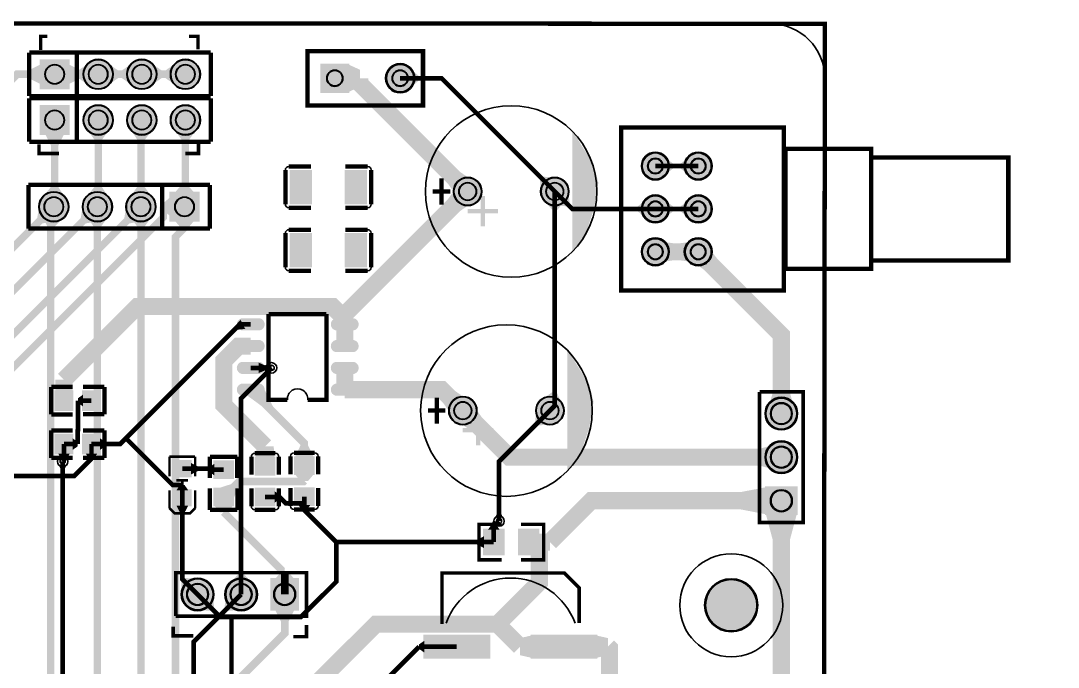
# Model space of a CAD drawing. Header units: millimetres. Extents: x 0 to 114, y -5 to 100.
# Drawn here: x 53.3 to 113.8, y 62.4 to 100.1 of the extents above; entities that cross this region are included whole.
import ezdxf

# ---------------------------------------------------------------- set-up
doc = ezdxf.new("R2010")
doc.units = ezdxf.units.MM
for name, color, linetype, true_color in [('BoardOutLine', 7, 'Continuous', 0xff00ff), ('BottomLayer', 7, 'Continuous', 0x0000ff), ('BottomSolderMaskLayer', 7, 'Continuous', 0xaa00ff), ('Document', 7, 'Continuous', 0xffffff), ('Hole', 7, 'Continuous', 0x222222), ('Multi-Layer', 7, 'Continuous', 0xc0c0c0), ('TopLayer', 7, 'Continuous', 0xff0000), ('TopPasteMaskLayer', 7, 'Continuous', 0x808080), ('TopSilkLayer', 7, 'Continuous', 0xffcc00), ('TopSolderMaskLayer', 7, 'Continuous', 0x800080)]:
    doc.layers.add(name, color=color, linetype=linetype, true_color=true_color)

msp = doc.modelspace()

# ---------------------------------------------------------------- hatches: boundary and pattern name
at = {"layer": 'BottomLayer'}
for points in [[(58.473, 93.776), (57.198, 93.776), (57.62, 93.181), (58.05, 93.181)], [(60.988, 93.749), (59.714, 93.804), (60.11, 93.191), (60.54, 93.173)], [(63.553, 93.776), (62.278, 93.776), (62.7, 93.181), (63.13, 93.181)], [(55.833, 93.488), (54.758, 93.488), (55.08, 92.843), (55.51, 92.843)], [(54.632, 89.87), (55.906, 89.815), (55.51, 90.428), (55.08, 90.446)], [(57.172, 89.87), (58.446, 89.815), (58.05, 90.428), (57.62, 90.446)], [(60.963, 89.843), (59.688, 89.843), (60.11, 90.438), (60.54, 90.438)], [(62.328, 90.131), (63.403, 90.131), (63.08, 90.511), (62.65, 90.511)], [(85.055, 89.641), (83.855, 89.641), (84.32, 89.081), (84.59, 89.081)], [(55.786, 88.626), (54.527, 88.826), (54.848, 88.172), (55.278, 88.104)], [(58.423, 88.719), (57.148, 88.719), (57.57, 88.124), (58, 88.124)], [(60.963, 88.719), (59.688, 88.719), (60.11, 88.124), (60.54, 88.124)], [(63.403, 88.431), (62.328, 88.431), (62.65, 88.051), (63.08, 88.051)], [(92.77, 85.893), (93.578, 86.702), (93.904, 86.274), (93.197, 85.567)], [(67.962, 79.579), (67.638, 79.902), (67.554, 79.685), (67.745, 79.494)], [(84.89, 77.747), (83.731, 78.057), (84.32, 78.479), (84.59, 78.407)], [(98.338, 77.811), (96.988, 77.811), (97.163, 78.441), (98.163, 78.441)], [(83.375, 77.441), (84.223, 76.593), (83.498, 76.525), (83.307, 76.716)], [(55.532, 74.231), (55.99, 74.231), (55.896, 74.017), (55.626, 74.017)], [(80.98, 71.15), (81.43, 71.15), (81.34, 71.36), (81.07, 71.36)], [(98.563, 71.349), (96.763, 71.349), (97.163, 69.849), (98.163, 69.849)], [(66.842, 67.27), (65.492, 67.27), (66.032, 67.9), (66.302, 67.9)], [(65.269, 66.731), (66.223, 65.777), (65.396, 65.713), (65.205, 65.904)], [(69.27, 65.775), (68.145, 65.775), (68.482, 65.1), (68.932, 65.1)]]:
    msp.add_hatch(color=256, dxfattribs=at).paths.add_polyline_path(points)
at = {"layer": 'BottomSolderMaskLayer'}
for points in [[(54.42, 97.881), (56.171, 97.881), (56.171, 96.13), (54.42, 96.13)], [(56.96, 97.005, 1), (58.71, 97.005, 1)], [(59.5, 97.005, 1), (61.25, 97.005, 1)], [(62.04, 97.005, 1), (63.79, 97.005, 1)], [(70.777, 97.625), (72.479, 97.625), (72.479, 95.923), (70.777, 95.923)], [(74.587, 96.774, 1), (76.289, 96.774, 1)], [(54.42, 95.214), (56.171, 95.214), (56.171, 93.463), (54.42, 93.463)], [(56.96, 94.338, 1), (58.71, 94.338, 1)], [(59.5, 94.338, 1), (61.25, 94.338, 1)], [(62.04, 94.338, 1), (63.79, 94.338, 1)], [(89.504, 91.654, 1), (91.13, 91.654, 1)], [(92.004, 91.654, 1), (93.63, 91.654, 1)], [(78.55, 90.17, 1), (80.2, 90.17, 1)], [(83.63, 90.17, 1), (85.28, 90.17, 1)], [(54.37, 89.281, 1), (56.12, 89.281, 1)], [(56.91, 89.281, 1), (58.66, 89.281, 1)], [(59.45, 89.281, 1), (61.2, 89.281, 1)], [(63.74, 88.406), (61.99, 88.406), (61.99, 90.156), (63.74, 90.156)], [(89.504, 89.154, 1), (91.13, 89.154, 1)], [(92.004, 89.154, 1), (93.63, 89.154, 1)], [(89.504, 86.654, 1), (91.13, 86.654, 1)], [(92.004, 86.654, 1), (93.63, 86.654, 1)], [(78.268, 77.391, 1), (79.918, 77.391, 1)], [(83.348, 77.391, 1), (84.998, 77.391, 1)], [(96.712, 77.216, 1), (98.614, 77.216, 1)], [(96.712, 74.676, 1), (98.614, 74.676, 1)], [(96.705, 71.304), (96.705, 72.968), (98.621, 72.968), (98.621, 71.304)], [(62.676, 66.675, 1), (64.578, 66.675, 1)], [(65.216, 66.675, 1), (67.118, 66.675, 1)], [(69.545, 65.724), (67.869, 65.724), (67.869, 67.626), (69.545, 67.626)], [(93.191, 66.04, 1), (96.293, 66.04, 1)]]:
    msp.add_hatch(color=256, dxfattribs=at).paths.add_polyline_path(points)
at = {"layer": 'Document'}
for points in [[(80.137, 89.408), (80.137, 88.138), (80.391, 88.138), (80.391, 89.916), (80.137, 89.916)], [(79.375, 89.154), (81.153, 89.154), (81.153, 88.9), (79.375, 88.9)], [(79.855, 76.629), (79.855, 75.359), (80.109, 75.359), (80.109, 77.137), (79.855, 77.137)], [(79.093, 76.375), (80.871, 76.375), (80.871, 76.121), (79.093, 76.121)]]:
    msp.add_hatch(color=256, dxfattribs=at).paths.add_polyline_path(points)
at = {"layer": 'Multi-Layer'}
for points in [[(54.445, 97.855), (56.145, 97.855), (56.145, 96.155), (54.445, 96.155)], [(56.985, 97.005, 1), (58.685, 97.005, 1)], [(59.525, 97.005, 1), (61.225, 97.005, 1)], [(62.065, 97.005, 1), (63.765, 97.005, 1)], [(70.828, 97.574), (72.428, 97.574), (72.428, 95.974), (70.828, 95.974)], [(74.638, 96.774, 1), (76.238, 96.774, 1)], [(54.445, 95.188), (56.145, 95.188), (56.145, 93.488), (54.445, 93.488)], [(56.985, 94.338, 1), (58.685, 94.338, 1)], [(59.525, 94.338, 1), (61.225, 94.338, 1)], [(62.065, 94.338, 1), (63.765, 94.338, 1)], [(89.555, 91.654, 1), (91.079, 91.654, 1)], [(92.055, 91.654, 1), (93.579, 91.654, 1)], [(78.575, 90.17, 1), (80.175, 90.17, 1)], [(83.655, 90.17, 1), (85.255, 90.17, 1)], [(54.395, 89.281, 1), (56.095, 89.281, 1)], [(56.935, 89.281, 1), (58.635, 89.281, 1)], [(59.475, 89.281, 1), (61.175, 89.281, 1)], [(63.715, 88.431), (62.015, 88.431), (62.015, 90.131), (63.715, 90.131)], [(89.555, 89.154, 1), (91.079, 89.154, 1)], [(92.055, 89.154, 1), (93.579, 89.154, 1)], [(89.555, 86.654, 1), (91.079, 86.654, 1)], [(92.055, 86.654, 1), (93.579, 86.654, 1)], [(78.293, 77.391, 1), (79.893, 77.391, 1)], [(83.373, 77.391, 1), (84.973, 77.391, 1)], [(96.763, 77.216, 1), (98.563, 77.216, 1)], [(96.763, 74.676, 1), (98.563, 74.676, 1)], [(96.763, 71.349), (96.763, 72.923), (98.563, 72.923), (98.563, 71.349)], [(62.727, 66.675, 1), (64.527, 66.675, 1)], [(65.267, 66.675, 1), (67.067, 66.675, 1)], [(69.494, 65.775), (67.92, 65.775), (67.92, 67.575), (69.494, 67.575)]]:
    msp.add_hatch(color=256, dxfattribs=at).paths.add_polyline_path(points)
at = {"layer": 'TopLayer'}
for points in [[(54.445, 96.443), (54.445, 97.568), (53.77, 97.23), (53.77, 96.78)], [(56.145, 97.568), (56.145, 96.443), (56.82, 96.78), (56.82, 97.23)], [(57.273, 97.643), (57.273, 96.368), (56.678, 96.78), (56.678, 97.23)], [(58.397, 96.368), (58.397, 97.643), (58.992, 97.23), (58.992, 96.78)], [(59.813, 97.643), (59.813, 96.368), (59.218, 96.78), (59.218, 97.23)], [(60.937, 96.368), (60.937, 97.643), (61.532, 97.23), (61.532, 96.78)], [(62.353, 97.643), (62.353, 96.368), (61.758, 96.78), (61.758, 97.23)], [(72.428, 97.574), (72.428, 95.974), (73.089, 96.274), (73.089, 97.274)], [(75.967, 96.174), (75.967, 97.374), (76.527, 96.909), (76.527, 96.639)], [(90.821, 91.082), (90.821, 92.225), (91.354, 91.789), (91.355, 91.519)], [(92.313, 92.225), (92.313, 91.082), (91.78, 91.519), (91.78, 91.789)], [(69.047, 91.374), (70.247, 91.374), (70.247, 89.474), (69.047, 89.474)], [(72.247, 91.374), (73.447, 91.374), (73.447, 89.474), (72.247, 89.474)], [(78.577, 90.12), (79.425, 90.968), (78.959, 91.294), (78.251, 90.587)], [(83.657, 90.12), (84.505, 90.968), (83.78, 91.036), (83.589, 90.845)], [(78.577, 90.22), (79.425, 89.372), (78.958, 89.046), (78.251, 89.753)], [(84.405, 89.372), (85.253, 90.22), (85.321, 89.495), (85.13, 89.304)], [(62.015, 88.744), (62.015, 89.819), (61.635, 89.496), (61.635, 89.066)], [(89.813, 89.726), (89.813, 88.583), (89.28, 89.019), (89.28, 89.289)], [(90.821, 88.583), (90.821, 89.726), (91.354, 89.289), (91.355, 89.019)], [(92.313, 89.726), (92.313, 88.583), (91.78, 89.019), (91.78, 89.289)], [(54.397, 89.334), (55.298, 88.433), (54.579, 88.311), (54.275, 88.615)], [(56.937, 89.334), (57.838, 88.433), (57.119, 88.311), (56.815, 88.615)], [(59.477, 89.334), (60.378, 88.433), (59.659, 88.311), (59.355, 88.615)], [(69.047, 87.691), (70.247, 87.691), (70.247, 85.791), (69.047, 85.791)], [(72.247, 87.691), (73.447, 87.691), (73.447, 85.791), (72.247, 85.791)], [(90.821, 86.082), (90.821, 87.225), (91.354, 87.154), (91.355, 86.154)], [(92.313, 87.225), (92.313, 86.082), (91.78, 86.154), (91.78, 87.154)], [(71.749, 82.723), (72.669, 82.723), (72.581, 82.876), (71.581, 82.876)], [(66.405, 82.155), (66.133, 82.691), (65.844, 82.367), (65.972, 82.113)], [(67.189, 82.723, -0.785398), (67.189, 82.123), (66.269, 82.123, -0.785398), (66.269, 82.723)], [(72.669, 82.723, -0.785398), (72.669, 82.123), (71.749, 82.123, -0.785398), (71.749, 82.723)], [(71.749, 81.453), (72.669, 81.453), (72.709, 82.423), (71.709, 82.423)], [(72.669, 82.123), (71.749, 82.123), (71.709, 81.153), (72.709, 81.153)], [(67.189, 81.453, -0.785398), (67.189, 80.853), (66.269, 80.853, -0.785398), (66.269, 81.453)], [(72.669, 81.453, -0.785398), (72.669, 80.853), (71.749, 80.853, -0.785398), (71.749, 81.453)], [(67.189, 80.183, -0.785398), (67.189, 79.583), (66.269, 79.583, -0.785398), (66.269, 80.183)], [(67.189, 79.583), (67.189, 80.183), (67.594, 80.018), (67.594, 79.748)], [(67.741, 79.654), (67.741, 80.112), (67.528, 80.018), (67.528, 79.748)], [(72.669, 80.183, -0.785398), (72.669, 79.583), (71.749, 79.583, -0.785398), (71.749, 80.183)], [(71.749, 78.913), (72.669, 78.913), (72.709, 79.883), (71.709, 79.883)], [(72.669, 79.583), (71.749, 79.583), (71.709, 78.613), (72.709, 78.613)], [(55.342, 78.528), (56.342, 78.528), (56.342, 79.188), (55.342, 79.188)], [(67.189, 78.913, -0.785398), (67.189, 78.313), (66.269, 78.313, -0.785398), (66.269, 78.913)], [(67.466, 78.728), (66.467, 78.313), (67.386, 77.638), (68.022, 77.638)], [(72.669, 78.913, -0.785398), (72.669, 78.313), (71.749, 78.313, -0.785398), (71.749, 78.913)], [(56.342, 77.428), (55.342, 77.428), (55.342, 78.528), (56.342, 78.528)], [(56.942, 77.641), (56.942, 78.316), (56.653, 78.113), (56.653, 77.843)], [(57.942, 77.428), (56.942, 77.428), (56.942, 78.528), (57.942, 78.528)], [(78.295, 77.341), (79.143, 78.189), (78.677, 78.515), (77.969, 77.808)], [(79.043, 76.593), (79.892, 77.441), (80.217, 76.974), (79.51, 76.267)], [(56.342, 74.888), (55.342, 74.888), (55.342, 75.988), (56.342, 75.988)], [(56.342, 75.776), (56.342, 75.101), (56.631, 75.303), (56.631, 75.573)], [(57.942, 74.888), (56.942, 74.888), (56.942, 75.988), (57.942, 75.988)], [(57.942, 75.776), (57.942, 75.101), (58.237, 75.303), (58.237, 75.573)], [(67.014, 74.652), (68.114, 74.652), (68.064, 75.313), (67.064, 75.313)], [(69.3, 74.679), (70.4, 74.679), (70.075, 75.354), (69.625, 75.354)], [(97.068, 75.351), (97.068, 74.001), (96.438, 74.176), (96.438, 75.176)], [(56.179, 74.888), (55.504, 74.888), (55.707, 74.513), (55.977, 74.513)], [(56.025, 74.586), (55.576, 74.675), (55.707, 74.867), (55.977, 74.813)], [(57.779, 74.888), (57.104, 74.888), (57.307, 74.593), (57.577, 74.593)], [(63.238, 73.552), (62.238, 73.552), (62.238, 74.452), (63.238, 74.452)], [(64.601, 73.452), (64.601, 74.452), (65.701, 74.452), (65.701, 73.452)], [(67.014, 73.652), (67.014, 74.652), (68.114, 74.652), (68.114, 73.652)], [(69.3, 73.679), (69.3, 74.679), (70.4, 74.679), (70.4, 73.679)], [(63.238, 74.339), (63.238, 73.664), (63.643, 73.867), (63.643, 74.137)], [(64.601, 73.615), (64.601, 74.29), (64.312, 74.087), (64.312, 73.817)], [(70.4, 73.679), (69.3, 73.679), (69.625, 73.294), (70.075, 73.294)], [(63.238, 71.852), (62.238, 71.852), (62.238, 72.752), (63.238, 72.752)], [(62.401, 72.752), (63.076, 72.752), (62.873, 73.047), (62.603, 73.047)], [(64.601, 71.852), (64.601, 72.852), (65.701, 72.852), (65.701, 71.852)], [(64.791, 72.852), (65.701, 72.19), (65.956, 72.839), (65.588, 73.107)], [(67.014, 71.852), (67.014, 72.852), (68.114, 72.852), (68.114, 71.852)], [(68.114, 72.69), (68.114, 72.015), (68.409, 72.217), (68.409, 72.487)], [(69.3, 71.879), (69.3, 72.879), (70.4, 72.879), (70.4, 71.879)], [(96.763, 71.349), (96.763, 72.923), (95.263, 72.636), (95.263, 71.636)], [(63.076, 71.852), (62.401, 71.852), (62.603, 71.447), (62.873, 71.447)], [(65.701, 71.852), (64.601, 71.852), (64.926, 71.467), (65.376, 71.467)], [(70.188, 71.879), (69.513, 71.879), (69.715, 71.584), (69.985, 71.584)], [(81.168, 70.654), (80.914, 71.026), (80.807, 70.878), (80.991, 70.608)], [(81.479, 68.998), (80.319, 68.998), (80.319, 70.448), (81.479, 70.448)], [(80.562, 70.448), (81.237, 70.448), (81.034, 70.743), (80.764, 70.743)], [(83.511, 68.998), (82.351, 68.998), (82.351, 70.448), (83.511, 70.448)], [(83.511, 70.448), (83.511, 68.998), (83.551, 69.223), (83.551, 70.223)], [(80.319, 69.386), (80.319, 70.061), (79.914, 69.858), (79.914, 69.588)], [(68.145, 67.575), (69.27, 67.575), (68.932, 67.96), (68.482, 67.96)], [(62.729, 66.619), (63.683, 67.573), (62.856, 67.637), (62.665, 67.446)], [(63.571, 65.777), (64.525, 66.731), (64.589, 65.904), (64.398, 65.713)], [(80.64, 62.977), (76.84, 62.977), (76.84, 64.277), (80.64, 64.277)], [(83.09, 62.977), (83.09, 64.277), (82.43, 64.127), (82.43, 63.127)], [(83.09, 64.277), (86.89, 64.277), (86.89, 62.977), (83.09, 62.977)], [(86.89, 64.277), (86.89, 62.977), (87.55, 63.127), (87.55, 64.127)], [(76.84, 63.29), (76.84, 63.965), (76.545, 63.762), (76.545, 63.492)]]:
    msp.add_hatch(color=256, dxfattribs=at).paths.add_polyline_path(points)
at = {"layer": 'TopPasteMaskLayer'}
for points in [[(69.047, 91.374), (70.247, 91.374), (70.247, 89.474), (69.047, 89.474)], [(72.247, 91.374), (73.447, 91.374), (73.447, 89.474), (72.247, 89.474)], [(69.047, 87.691), (70.247, 87.691), (70.247, 85.791), (69.047, 85.791)], [(72.247, 87.691), (73.447, 87.691), (73.447, 85.791), (72.247, 85.791)], [(67.189, 82.723, -0.785398), (67.189, 82.123), (66.269, 82.123, -0.785398), (66.269, 82.723)], [(72.669, 82.723, -0.785398), (72.669, 82.123), (71.749, 82.123, -0.785398), (71.749, 82.723)], [(67.189, 81.453, -0.785398), (67.189, 80.853), (66.269, 80.853, -0.785398), (66.269, 81.453)], [(72.669, 81.453, -0.785398), (72.669, 80.853), (71.749, 80.853, -0.785398), (71.749, 81.453)], [(67.189, 80.183, -0.785398), (67.189, 79.583), (66.269, 79.583, -0.785398), (66.269, 80.183)], [(72.669, 80.183, -0.785398), (72.669, 79.583), (71.749, 79.583, -0.785398), (71.749, 80.183)], [(67.189, 78.913, -0.785398), (67.189, 78.313), (66.269, 78.313, -0.785398), (66.269, 78.913)], [(72.669, 78.913, -0.785398), (72.669, 78.313), (71.749, 78.313, -0.785398), (71.749, 78.913)], [(56.342, 77.428), (55.342, 77.428), (55.342, 78.528), (56.342, 78.528)], [(57.942, 77.428), (56.942, 77.428), (56.942, 78.528), (57.942, 78.528)], [(56.342, 74.888), (55.342, 74.888), (55.342, 75.988), (56.342, 75.988)], [(57.942, 74.888), (56.942, 74.888), (56.942, 75.988), (57.942, 75.988)], [(63.238, 73.552), (62.238, 73.552), (62.238, 74.452), (63.238, 74.452)], [(64.601, 73.452), (64.601, 74.452), (65.701, 74.452), (65.701, 73.452)], [(67.014, 73.652), (67.014, 74.652), (68.114, 74.652), (68.114, 73.652)], [(69.3, 73.679), (69.3, 74.679), (70.4, 74.679), (70.4, 73.679)], [(63.238, 71.852), (62.238, 71.852), (62.238, 72.752), (63.238, 72.752)], [(64.601, 71.852), (64.601, 72.852), (65.701, 72.852), (65.701, 71.852)], [(67.014, 71.852), (67.014, 72.852), (68.114, 72.852), (68.114, 71.852)], [(69.3, 71.879), (69.3, 72.879), (70.4, 72.879), (70.4, 71.879)], [(81.479, 68.998), (80.319, 68.998), (80.319, 70.448), (81.479, 70.448)], [(83.511, 68.998), (82.351, 68.998), (82.351, 70.448), (83.511, 70.448)], [(80.64, 62.977), (76.84, 62.977), (76.84, 64.277), (80.64, 64.277)], [(83.09, 64.277), (86.89, 64.277), (86.89, 62.977), (83.09, 62.977)]]:
    msp.add_hatch(color=256, dxfattribs=at).paths.add_polyline_path(points)
at = {"layer": 'TopSilkLayer'}
for points in [[(85.471, 93.726), (85.471, 86.614), (86.233, 87.63), (86.741, 89.154), (86.995, 90.678), (86.741, 91.694)], [(85.189, 80.947), (85.189, 73.835), (85.951, 74.851), (86.459, 76.375), (86.713, 77.899), (86.459, 78.915)]]:
    msp.add_hatch(color=256, dxfattribs=at).paths.add_polyline_path(points)
at = {"layer": 'TopSolderMaskLayer'}
for points in [[(54.42, 97.881), (56.171, 97.881), (56.171, 96.13), (54.42, 96.13)], [(56.96, 97.005, 1), (58.71, 97.005, 1)], [(59.5, 97.005, 1), (61.25, 97.005, 1)], [(62.04, 97.005, 1), (63.79, 97.005, 1)], [(70.777, 97.625), (72.479, 97.625), (72.479, 95.923), (70.777, 95.923)], [(74.587, 96.774, 1), (76.289, 96.774, 1)], [(54.42, 95.214), (56.171, 95.214), (56.171, 93.463), (54.42, 93.463)], [(56.96, 94.338, 1), (58.71, 94.338, 1)], [(59.5, 94.338, 1), (61.25, 94.338, 1)], [(62.04, 94.338, 1), (63.79, 94.338, 1)], [(89.504, 91.654, 1), (91.13, 91.654, 1)], [(92.004, 91.654, 1), (93.63, 91.654, 1)], [(68.996, 91.425), (70.298, 91.425), (70.298, 89.423), (68.996, 89.423)], [(72.196, 91.425), (73.498, 91.425), (73.498, 89.423), (72.196, 89.423)], [(78.55, 90.17, 1), (80.2, 90.17, 1)], [(83.63, 90.17, 1), (85.28, 90.17, 1)], [(54.37, 89.281, 1), (56.12, 89.281, 1)], [(56.91, 89.281, 1), (58.66, 89.281, 1)], [(59.45, 89.281, 1), (61.2, 89.281, 1)], [(63.74, 88.406), (61.99, 88.406), (61.99, 90.156), (63.74, 90.156)], [(89.504, 89.154, 1), (91.13, 89.154, 1)], [(92.004, 89.154, 1), (93.63, 89.154, 1)], [(68.996, 87.742), (70.298, 87.742), (70.298, 85.74), (68.996, 85.74)], [(72.196, 87.742), (73.498, 87.742), (73.498, 85.74), (72.196, 85.74)], [(89.504, 86.654, 1), (91.13, 86.654, 1)], [(92.004, 86.654, 1), (93.63, 86.654, 1)], [(67.267, 82.774, -0.785398), (67.267, 82.072), (66.191, 82.072, -0.785398), (66.191, 82.774)], [(72.747, 82.774, -0.785398), (72.747, 82.072), (71.671, 82.072, -0.785398), (71.671, 82.774)], [(67.267, 81.504, -0.785398), (67.267, 80.802), (66.191, 80.802, -0.785398), (66.191, 81.504)], [(72.747, 81.504, -0.785398), (72.747, 80.802), (71.671, 80.802, -0.785398), (71.671, 81.504)], [(67.267, 80.234, -0.785398), (67.267, 79.532), (66.191, 79.532, -0.785398), (66.191, 80.234)], [(72.747, 80.234, -0.785398), (72.747, 79.532), (71.671, 79.532, -0.785398), (71.671, 80.234)], [(67.267, 78.964, -0.785398), (67.267, 78.262), (66.191, 78.262, -0.785398), (66.191, 78.964)], [(72.747, 78.964, -0.785398), (72.747, 78.262), (71.671, 78.262, -0.785398), (71.671, 78.964)], [(56.393, 77.377), (55.291, 77.377), (55.291, 78.579), (56.393, 78.579)], [(57.993, 77.377), (56.891, 77.377), (56.891, 78.579), (57.993, 78.579)], [(78.268, 77.391, 1), (79.918, 77.391, 1)], [(83.348, 77.391, 1), (84.998, 77.391, 1)], [(96.712, 77.216, 1), (98.614, 77.216, 1)], [(56.393, 74.837), (55.291, 74.837), (55.291, 76.039), (56.393, 76.039)], [(57.993, 74.837), (56.891, 74.837), (56.891, 76.039), (57.993, 76.039)], [(96.712, 74.676, 1), (98.614, 74.676, 1)], [(63.289, 73.501), (62.187, 73.501), (62.187, 74.503), (63.289, 74.503)], [(64.545, 73.406), (64.545, 74.498), (65.757, 74.498), (65.757, 73.406)], [(66.958, 73.606), (66.958, 74.698), (68.17, 74.698), (68.17, 73.606)], [(69.244, 73.633), (69.244, 74.725), (70.456, 74.725), (70.456, 73.633)], [(63.289, 71.801), (62.187, 71.801), (62.187, 72.803), (63.289, 72.803)], [(64.545, 71.806), (64.545, 72.898), (65.757, 72.898), (65.757, 71.806)], [(66.958, 71.806), (66.958, 72.898), (68.17, 72.898), (68.17, 71.806)], [(69.244, 71.833), (69.244, 72.925), (70.456, 72.925), (70.456, 71.833)], [(96.705, 71.304), (96.705, 72.968), (98.621, 72.968), (98.621, 71.304)], [(81.53, 68.947), (80.268, 68.947), (80.268, 70.499), (81.53, 70.499)], [(83.562, 68.947), (82.3, 68.947), (82.3, 70.499), (83.562, 70.499)], [(62.676, 66.675, 1), (64.578, 66.675, 1)], [(65.216, 66.675, 1), (67.118, 66.675, 1)], [(69.545, 65.724), (67.869, 65.724), (67.869, 67.626), (69.545, 67.626)], [(93.191, 66.04, 1), (96.293, 66.04, 1)], [(80.691, 62.926), (76.789, 62.926), (76.789, 64.328), (80.691, 64.328)], [(83.039, 64.328), (86.941, 64.328), (86.941, 62.926), (83.039, 62.926)]]:
    msp.add_hatch(color=256, dxfattribs=at).paths.add_polyline_path(points)

# ---------------------------------------------------------------- linework, layer by layer
at = {"layer": 'BoardOutLine', "const_width": 0.254}
msp.add_lwpolyline([(0, 100), (100.203, 99.949), (100.076, 0), (0, 0), (0, 100)], close=True, dxfattribs=at)
at = {"layer": 'BoardOutLine'}
msp.add_arc((97.027, 96.774), 3.176, 0, 90, dxfattribs=at)
at = {"layer": 'BottomLayer'}
for points, const_width in [([(55.296, 94.338), (55.296, 89.332), (55.245, 89.281)], 0.43), ([(57.835, 94.338), (57.835, 89.331), (57.785, 89.281)], 0.43), ([(60.375, 94.338), (60.325, 94.288), (60.325, 89.281)], 0.43), ([(62.865, 90.511), (62.915, 90.561), (62.915, 94.338)], 0.43), ([(62.865, 89.284), (62.865, 90.51)], 0.43), ([(84.455, 90.17), (84.455, 77.673), (84.173, 77.391)], 0.27), ([(55.245, 89.281), (55.063, 89.099), (55.063, 26.379), (51.559, 22.874)], 0.43), ([(57.785, 89.281), (57.785, 19.949), (56.5, 18.666)], 0.43), ([(60.325, 89.281), (60.325, 28.531), (64.218, 24.638), (65.852, 24.638)], 0.43), ([(62.865, 89.284), (62.865, 89.281)], 0.43), ([(62.865, 89.281), (62.865, 88.052)], 0.43), ([(62.865, 88.051), (62.34, 87.526), (62.34, 28.22), (64.651, 25.908)], 0.43), ([(92.817, 86.654), (97.663, 81.808), (97.663, 77.216)], 1), ([(66.167, 66.675), (66.167, 78.107), (67.943, 79.883)], 0.27), ([(84.173, 77.391), (81.205, 74.423), (81.205, 70.951)], 0.27), ([(56.5, 13.586), (55.91, 13.586), (55.049, 14.448), (55.049, 23.785), (55.761, 24.496), (55.761, 74.432)], 0.27), ([(97.663, 72.136), (97.663, 38.758), (94.869, 35.964), (90.759, 35.964), (88.743, 37.981)], 1), ([(64.381, 27.178), (63.401, 28.158), (63.401, 63.909), (66.167, 66.675)], 0.27), ([(68.707, 66.675), (68.707, 64.407), (64.651, 60.35)], 0.45)]:
    msp.add_lwpolyline(points, dxfattribs=dict(at, const_width=const_width))
at = {"layer": 'BottomSolderMaskLayer'}
for centre, radius in [((55.295, 97.005), 0.566), ((57.835, 97.005), 0.875), ((57.835, 97.005), 0.566), ((60.375, 97.005), 0.875), ((60.375, 97.005), 0.566), ((62.915, 97.005), 0.875), ((62.915, 97.005), 0.566), ((75.438, 96.774), 0.851), ((71.628, 96.774), 0.473), ((75.438, 96.774), 0.473), ((57.835, 94.338), 0.875), ((60.375, 94.338), 0.875), ((62.915, 94.338), 0.875), ((55.295, 94.338), 0.566), ((57.835, 94.338), 0.566), ((60.375, 94.338), 0.566), ((62.915, 94.338), 0.566), ((90.317, 91.654), 0.813), ((90.317, 91.654), 0.453), ((92.817, 91.654), 0.813), ((92.817, 91.654), 0.453), ((79.375, 90.17), 0.825), ((84.455, 90.17), 0.825), ((55.245, 89.281), 0.875), ((57.785, 89.281), 0.875), ((60.325, 89.281), 0.875), ((79.375, 90.17), 0.516), ((84.455, 90.17), 0.516), ((55.245, 89.281), 0.566), ((57.785, 89.281), 0.566), ((60.325, 89.281), 0.566), ((62.865, 89.281), 0.566), ((90.317, 89.154), 0.813), ((90.317, 89.154), 0.453), ((92.817, 89.154), 0.813), ((92.817, 89.154), 0.453), ((90.317, 86.654), 0.813), ((92.817, 86.654), 0.813), ((90.317, 86.654), 0.453), ((92.817, 86.654), 0.453), ((79.093, 77.391), 0.825), ((84.173, 77.391), 0.825), ((97.663, 77.216), 0.951), ((79.093, 77.391), 0.516), ((84.173, 77.391), 0.516), ((97.663, 77.216), 0.634), ((97.663, 74.676), 0.951), ((97.663, 74.676), 0.634), ((97.663, 72.136), 0.639), ((63.627, 66.675), 0.951), ((63.627, 66.675), 0.634), ((66.167, 66.675), 0.951), ((66.167, 66.675), 0.634), ((68.707, 66.675), 0.639), ((94.742, 66.04), 1.551), ((94.742, 66.04), 1.551)]:
    msp.add_circle(centre, radius, dxfattribs=at)
at = {"layer": 'Hole'}
for centre, radius in [((67.943, 79.883), 0.153), ((55.761, 74.432), 0.153), ((81.205, 70.951), 0.15)]:
    msp.add_circle(centre, radius, dxfattribs=at)
at = {"layer": 'Multi-Layer'}
for centre, radius in [((55.295, 97.005), 0.55), ((57.835, 97.005), 0.85), ((57.835, 97.005), 0.55), ((60.375, 97.005), 0.85), ((60.375, 97.005), 0.55), ((62.915, 97.005), 0.85), ((62.915, 97.005), 0.55), ((75.438, 96.774), 0.8), ((71.628, 96.774), 0.445), ((75.438, 96.774), 0.445), ((57.835, 94.338), 0.85), ((60.375, 94.338), 0.85), ((62.915, 94.338), 0.85), ((55.295, 94.338), 0.55), ((57.835, 94.338), 0.55), ((60.375, 94.338), 0.55), ((62.915, 94.338), 0.55), ((90.317, 91.654), 0.762), ((90.317, 91.654), 0.425), ((92.817, 91.654), 0.762), ((92.817, 91.654), 0.425), ((79.375, 90.17), 0.8), ((84.455, 90.17), 0.8), ((79.375, 90.17), 0.5), ((84.455, 90.17), 0.5), ((55.245, 89.281), 0.85), ((55.245, 89.281), 0.55), ((57.785, 89.281), 0.85), ((57.785, 89.281), 0.55), ((60.325, 89.281), 0.85), ((60.325, 89.281), 0.55), ((62.865, 89.281), 0.55), ((90.317, 89.154), 0.762), ((90.317, 89.154), 0.425), ((92.817, 89.154), 0.762), ((92.817, 89.154), 0.425), ((90.317, 86.654), 0.762), ((92.817, 86.654), 0.762), ((90.317, 86.654), 0.425), ((92.817, 86.654), 0.425), ((67.943, 79.883), 0.305), ((79.093, 77.391), 0.8), ((84.173, 77.391), 0.8), ((97.663, 77.216), 0.9), ((79.093, 77.391), 0.5), ((84.173, 77.391), 0.5), ((97.663, 77.216), 0.6), ((97.663, 74.676), 0.9), ((97.663, 74.676), 0.6), ((55.761, 74.432), 0.305), ((97.663, 72.136), 0.6), ((81.205, 70.951), 0.3), ((63.627, 66.675), 0.9), ((63.627, 66.675), 0.6), ((66.167, 66.675), 0.9), ((66.167, 66.675), 0.6), ((68.707, 66.675), 0.6), ((94.742, 66.04), 1.5), ((94.742, 66.04), 1.5)]:
    msp.add_circle(centre, radius, dxfattribs=at)
at = {"layer": 'TopLayer'}
for points, const_width in [([(55.296, 97.005), (53.104, 97.005), (50.46, 94.361)], 0.45), ([(57.836, 97.005), (55.296, 97.005)], 0.45), ([(60.375, 97.005), (57.835, 97.005)], 0.45), ([(62.915, 97.005), (60.375, 97.005)], 0.45), ([(71.628, 96.774), (73.088, 96.774)], 1), ([(73.089, 96.774), (73.089, 96.457), (79.375, 90.17)], 1), ([(75.438, 96.774), (77.851, 96.774), (84.455, 90.17)], 0.27), ([(92.817, 91.654), (90.317, 91.654)], 0.27), ([(72.081, 82.876), (79.375, 90.17)], 1), ([(90.317, 89.154), (85.471, 89.154), (84.455, 90.17)], 0.27), ([(46.266, 79.756), (48.26, 79.756), (57.785, 89.281)], 0.43), ([(46.266, 82.296), (48.26, 82.296), (55.245, 89.281)], 0.43), ([(46.266, 77.216), (48.26, 77.216), (60.325, 89.281)], 0.43), ([(46.266, 74.422), (47.391, 74.422), (61.636, 88.666), (61.636, 89.281)], 0.43), ([(62.865, 89.281), (61.636, 89.281)], 0.43), ([(92.817, 89.154), (90.317, 89.154)], 0.27), ([(92.817, 86.654), (90.317, 86.654)], 1), ([(55.842, 79.188), (60.117, 83.463), (71.494, 83.463), (72.081, 82.876)], 1), ([(72.08, 82.875), (72.08, 82.55), (72.21, 82.423)], 1), ([(72.21, 81.153), (72.21, 82.423)], 1), ([(66.728, 82.423), (66.091, 82.423), (59.446, 75.778)], 0.27), ([(66.728, 81.153), (66.02, 81.153), (65.156, 80.289), (65.156, 77.721), (67.564, 75.314)], 1), ([(66.728, 79.883), (67.942, 79.883)], 0.27), ([(72.21, 78.613), (72.21, 79.883)], 1), ([(55.842, 77.978), (55.842, 79.19)], 1), ([(66.728, 78.613), (69.85, 75.491), (69.85, 74.178)], 0.45), ([(72.21, 78.613), (77.871, 78.613), (79.093, 77.391)], 1), ([(56.631, 75.438), (56.631, 76.227), (56.653, 76.249), (56.653, 77.978)], 0.27), ([(57.442, 77.978), (56.652, 77.978)], 0.27), ([(97.663, 74.676), (81.808, 74.676), (79.093, 77.391)], 1), ([(59.447, 75.779), (59.106, 75.438), (58.237, 75.438)], 0.27), ([(59.447, 75.779), (62.179, 73.047), (62.738, 73.047)], 0.27), ([(67.564, 74.153), (67.564, 75.314)], 1), ([(55.842, 75.438), (55.842, 74.513), (55.761, 74.432)], 0.27), ([(55.842, 75.438), (56.632, 75.438)], 0.27), ([(57.442, 75.438), (58.237, 75.438)], 0.27), ([(57.442, 75.438), (57.442, 74.592)], 0.27), ([(43.871, 74.422), (43.871, 73.65), (43.949, 73.571), (56.421, 73.571), (57.442, 74.593)], 0.27), ([(62.738, 74.003), (64.262, 74.003), (64.313, 73.952)], 0.27), ([(65.151, 73.952), (64.313, 73.952)], 0.27), ([(69.85, 74.178), (69.85, 73.294)], 0.45), ([(69.85, 73.294), (69.822, 73.266), (66.065, 73.266), (65.151, 72.352)], 0.45), ([(62.738, 72.301), (62.738, 73.048)], 0.27), ([(84.171, 69.723), (86.584, 72.136), (97.663, 72.136)], 1), ([(63.627, 66.675), (62.738, 67.564), (62.738, 72.301)], 0.27), ([(65.151, 72.352), (65.151, 71.468)], 0.45), ([(67.564, 72.352), (68.41, 72.352)], 0.27), ([(69.85, 71.981), (68.781, 71.981), (68.41, 72.352)], 0.27), ([(69.85, 72.379), (69.85, 71.981)], 0.27), ([(69.85, 71.981), (69.85, 71.585)], 0.27), ([(65.151, 71.467), (68.658, 67.96), (68.707, 67.96)], 0.45), ([(71.711, 69.723), (69.85, 71.584)], 0.27), ([(80.899, 70.743), (80.997, 70.743), (81.205, 70.951)], 0.27), ([(80.899, 69.723), (80.899, 70.744)], 0.27), ([(83.551, 69.723), (83.551, 67.369), (81.119, 64.937)], 1), ([(82.931, 69.723), (83.551, 69.723)], 1), ([(83.551, 69.723), (84.172, 69.723)], 1), ([(71.711, 69.723), (71.711, 67.413), (69.651, 65.354), (65.606, 65.354)], 0.27), ([(80.899, 69.723), (71.712, 69.723)], 0.27), ([(68.707, 67.252), (68.707, 67.96)], 0.45), ([(68.707, 67.252), (68.707, 66.675)], 0.45), ([(65.606, 65.354), (64.948, 65.354), (63.627, 66.675)], 0.27), ([(65.606, 59.382), (65.606, 65.354)], 0.27), ([(70.05, 60.028), (70.05, 60.96), (74.027, 64.937), (81.119, 64.937)], 1), ([(81.119, 64.937), (82.43, 63.627)], 1), ([(84.991, 63.627), (82.431, 63.627)], 1), ([(84.991, 63.627), (87.551, 63.627)], 1), ([(87.649, 57.451), (87.649, 63.529), (87.55, 63.627)], 1), ([(73.406, 60.964), (73.882, 60.964), (76.545, 63.627)], 0.27), ([(78.74, 63.627), (76.545, 63.627)], 0.27)]:
    msp.add_lwpolyline(points, dxfattribs=dict(at, const_width=const_width))
at = {"layer": 'TopSilkLayer'}
for points, const_width in [([(54.482, 98.427), (54.482, 99.215), (54.863, 99.215)], 0.203), ([(63.652, 98.453), (63.652, 99.215), (63.118, 99.215)], 0.203), ([(53.815, 98.275), (64.395, 98.275)], 0.254), ([(53.815, 98.275), (53.815, 95.735)], 0.254), ([(56.589, 98.275), (56.589, 95.735)], 0.254), ([(64.395, 98.275), (64.395, 95.735)], 0.254), ([(53.815, 95.735), (64.395, 95.735)], 0.254), ([(53.815, 95.608), (64.395, 95.608)], 0.254), ([(53.815, 95.608), (53.815, 93.068)], 0.254), ([(56.589, 95.608), (56.589, 93.068)], 0.254), ([(64.395, 95.608), (64.395, 93.068)], 0.254), ([(53.815, 93.068), (64.395, 93.068)], 0.254), ([(63.727, 93.068), (63.677, 93.068), (63.677, 92.382), (62.909, 92.382)], 0.203), ([(55.554, 92.382), (54.381, 92.382), (54.381, 92.916)], 0.203), ([(68.747, 91.424), (68.747, 89.424)], 0.254), ([(68.947, 91.624), (69.047, 91.624)], 0.254), ([(70.247, 91.624), (69.047, 91.624)], 0.254), ([(72.247, 91.624), (73.447, 91.624)], 0.254), ([(73.547, 91.624), (73.447, 91.624)], 0.254), ([(73.747, 91.424), (73.747, 89.424)], 0.254), ([(77.851, 90.932), (77.851, 89.408)], 0.254), ([(53.765, 88.011), (53.765, 90.551)], 0.254), ([(64.345, 90.551), (53.765, 90.551)], 0.254), ([(61.571, 88.011), (61.571, 90.551)], 0.254), ([(64.345, 88.011), (64.345, 90.551)], 0.254), ([(77.343, 90.17), (78.359, 90.17)], 0.254), ([(68.947, 89.224), (69.047, 89.224)], 0.254), ([(70.247, 89.224), (69.047, 89.224)], 0.254), ([(72.247, 89.224), (73.447, 89.224)], 0.254), ([(73.547, 89.224), (73.447, 89.224)], 0.254), ([(64.345, 88.011), (53.765, 88.011)], 0.254), ([(68.747, 87.741), (68.747, 85.741)], 0.254), ([(68.947, 87.941), (69.047, 87.941)], 0.254), ([(70.247, 87.941), (69.047, 87.941)], 0.254), ([(72.247, 87.941), (73.447, 87.941)], 0.254), ([(73.547, 87.941), (73.447, 87.941)], 0.254), ([(73.747, 87.741), (73.747, 85.741)], 0.254), ([(68.947, 85.541), (69.047, 85.541)], 0.254), ([(70.247, 85.541), (69.047, 85.541)], 0.254), ([(72.247, 85.541), (73.447, 85.541)], 0.254), ([(73.547, 85.541), (73.447, 85.541)], 0.254), ([(68.869, 78.028), (67.769, 78.028), (67.769, 83.018)], 0.254), ([(67.769, 83.018), (71.14, 83.018)], 0.254), ([(71.14, 83.018), (71.14, 78.028), (70.049, 78.028)], 0.254), ([(56.341, 78.773), (55.091, 78.773)], 0.254), ([(55.091, 77.173), (55.091, 78.773)], 0.254), ([(56.942, 78.778), (58.192, 78.778)], 0.254), ([(58.192, 77.178), (58.192, 78.778)], 0.254), ([(77.569, 78.153), (77.569, 76.629)], 0.254), ([(96.393, 72.771), (96.393, 70.866), (98.933, 70.866), (98.933, 78.486), (96.393, 78.486)], 0.203), ([(96.393, 78.486), (96.393, 72.771)], 0.203), ([(77.061, 77.391), (78.077, 77.391)], 0.254), ([(56.341, 77.173), (55.091, 77.173)], 0.254), ([(56.942, 77.178), (58.192, 77.178)], 0.254), ([(56.341, 76.233), (55.091, 76.233)], 0.254), ([(55.091, 74.633), (55.091, 76.233)], 0.254), ([(56.942, 76.238), (58.192, 76.238)], 0.254), ([(58.192, 74.638), (58.192, 76.238)], 0.254), ([(66.964, 74.902), (68.164, 74.902)], 0.254), ([(69.25, 74.929), (70.45, 74.929)], 0.254), ([(56.341, 74.633), (55.091, 74.633)], 0.254), ([(56.942, 74.638), (58.192, 74.638)], 0.254), ([(61.988, 73.552), (61.988, 74.702)], 0.15), ([(61.988, 74.702), (63.468, 74.702)], 0.15), ([(63.488, 73.552), (63.488, 74.702)], 0.15), ([(64.346, 73.453), (64.346, 74.703)], 0.254), ([(64.346, 74.703), (65.946, 74.703)], 0.254), ([(65.946, 73.453), (65.946, 74.703)], 0.254), ([(66.764, 74.702), (66.764, 74.652)], 0.254), ([(66.764, 73.652), (66.764, 74.652)], 0.254), ([(68.364, 74.702), (68.364, 74.652)], 0.254), ([(68.364, 73.652), (68.364, 74.652)], 0.254), ([(69.05, 74.729), (69.05, 74.679)], 0.254), ([(69.05, 73.679), (69.05, 74.679)], 0.254), ([(70.65, 74.729), (70.65, 74.679)], 0.254), ([(70.65, 73.679), (70.65, 74.679)], 0.254), ([(62.388, 73.322), (63.068, 73.322)], 0.15), ([(62.736, 73.322), (62.736, 72.982)], 0.15), ([(61.988, 72.752), (61.988, 71.702)], 0.15), ([(63.488, 72.752), (63.488, 71.702)], 0.15), ([(64.351, 72.852), (64.351, 71.602)], 0.254), ([(65.951, 72.852), (65.951, 71.602)], 0.254), ([(66.764, 72.852), (66.764, 71.852)], 0.254), ([(68.364, 72.852), (68.364, 71.852)], 0.254), ([(69.05, 72.879), (69.05, 71.879)], 0.254), ([(70.65, 72.879), (70.65, 71.879)], 0.254), ([(69.05, 71.829), (69.05, 71.879)], 0.254), ([(70.65, 71.829), (70.65, 71.879)], 0.254), ([(62.388, 71.402), (62.288, 71.402), (61.988, 71.702)], 0.15), ([(62.388, 71.402), (63.088, 71.402)], 0.15), ([(63.088, 71.402), (63.188, 71.402), (63.488, 71.702)], 0.15), ([(64.351, 71.602), (65.951, 71.602)], 0.254), ([(66.764, 71.802), (66.764, 71.852)], 0.254), ([(66.964, 71.602), (68.164, 71.602)], 0.254), ([(68.364, 71.802), (68.364, 71.852)], 0.254), ([(69.25, 71.629), (70.45, 71.629)], 0.254), ([(81.36, 70.758), (80.04, 70.758), (80.04, 68.688), (81.36, 68.688)], 0.2), ([(82.492, 70.758), (83.812, 70.758), (83.812, 68.688), (82.492, 68.688)], 0.2), ([(68.072, 65.405), (69.977, 65.405), (69.977, 67.945), (62.357, 67.945), (62.357, 65.405)], 0.203), ([(77.879, 64.952), (77.879, 67.927), (85.004, 67.927), (85.879, 67.052), (85.879, 65.002)], 0.203), ([(62.357, 65.405), (68.072, 65.405)], 0.203), ([(63.373, 64.262), (62.2, 64.262), (62.2, 64.795)], 0.203), ([(69.977, 64.897), (69.977, 64.211), (69.209, 64.211)], 0.203)]:
    msp.add_lwpolyline(points, dxfattribs=dict(at, const_width=const_width))
at = {"layer": 'TopSilkLayer', "const_width": 0.254}
for points in [[(70.04, 98.361), (76.771, 98.361), (76.771, 95.186), (70.04, 95.186), (70.04, 98.361)], [(97.817, 93.904), (97.817, 84.404), (88.317, 84.404), (88.317, 93.904), (97.817, 93.904)], [(102.897, 92.654), (102.897, 85.654), (97.897, 85.654), (97.897, 92.654), (102.897, 92.654)], [(110.898, 92.154), (110.898, 86.154), (102.898, 86.154), (102.898, 92.154), (110.898, 92.154)]]:
    msp.add_lwpolyline(points, close=True, dxfattribs=at)
at = {"layer": 'TopSilkLayer'}
for centre, radius in [((81.915, 90.17), 5), ((81.633, 77.391), 5), ((94.742, 66.04), 3)]:
    msp.add_circle(centre, radius, dxfattribs=at)
for centre, radius, start, end in [((68.947, 91.424), 0.2, 90, 180), ((73.547, 91.424), 0.2, 0, 90), ((68.947, 89.424), 0.2, 180, 270), ((73.547, 89.424), 0.2, 270, 0), ((68.947, 87.741), 0.2, 90, 180), ((73.547, 87.741), 0.2, 0, 90), ((68.947, 85.741), 0.2, 180, 270), ((73.547, 85.741), 0.2, 270, 0), ((69.459, 78.073), 0.592, 355.66968, 184.33032), ((66.964, 74.702), 0.2, 90, 180), ((68.164, 74.702), 0.2, 0, 90), ((69.25, 74.729), 0.2, 90, 180), ((70.45, 74.729), 0.2, 0, 90), ((66.964, 71.802), 0.2, 180, 270), ((68.164, 71.802), 0.2, 270, 360), ((69.25, 71.829), 0.2, 180, 270), ((70.45, 71.829), 0.2, 270, 360), ((81.879, 63.627), 4, 20.00008, 159.99992)]:
    msp.add_arc(centre, radius, start, end, dxfattribs=at)
at = {"layer": 'TopSolderMaskLayer'}
for centre, radius in [((55.295, 97.005), 0.566), ((57.835, 97.005), 0.875), ((57.835, 97.005), 0.566), ((60.375, 97.005), 0.875), ((60.375, 97.005), 0.566), ((62.915, 97.005), 0.875), ((62.915, 97.005), 0.566), ((75.438, 96.774), 0.851), ((71.628, 96.774), 0.473), ((75.438, 96.774), 0.473), ((57.835, 94.338), 0.875), ((60.375, 94.338), 0.875), ((62.915, 94.338), 0.875), ((55.295, 94.338), 0.566), ((57.835, 94.338), 0.566), ((60.375, 94.338), 0.566), ((62.915, 94.338), 0.566), ((90.317, 91.654), 0.813), ((90.317, 91.654), 0.453), ((92.817, 91.654), 0.813), ((92.817, 91.654), 0.453), ((79.375, 90.17), 0.825), ((84.455, 90.17), 0.825), ((55.245, 89.281), 0.875), ((57.785, 89.281), 0.875), ((60.325, 89.281), 0.875), ((79.375, 90.17), 0.516), ((84.455, 90.17), 0.516), ((55.245, 89.281), 0.566), ((57.785, 89.281), 0.566), ((60.325, 89.281), 0.566), ((62.865, 89.281), 0.566), ((90.317, 89.154), 0.813), ((90.317, 89.154), 0.453), ((92.817, 89.154), 0.813), ((92.817, 89.154), 0.453), ((90.317, 86.654), 0.813), ((92.817, 86.654), 0.813), ((90.317, 86.654), 0.453), ((92.817, 86.654), 0.453), ((79.093, 77.391), 0.825), ((84.173, 77.391), 0.825), ((97.663, 77.216), 0.951), ((79.093, 77.391), 0.516), ((84.173, 77.391), 0.516), ((97.663, 77.216), 0.634), ((97.663, 74.676), 0.951), ((97.663, 74.676), 0.634), ((97.663, 72.136), 0.639), ((63.627, 66.675), 0.951), ((63.627, 66.675), 0.634), ((66.167, 66.675), 0.951), ((66.167, 66.675), 0.634), ((68.707, 66.675), 0.639), ((94.742, 66.04), 1.551), ((94.742, 66.04), 1.551)]:
    msp.add_circle(centre, radius, dxfattribs=at)

doc.saveas('drawing.dxf')
